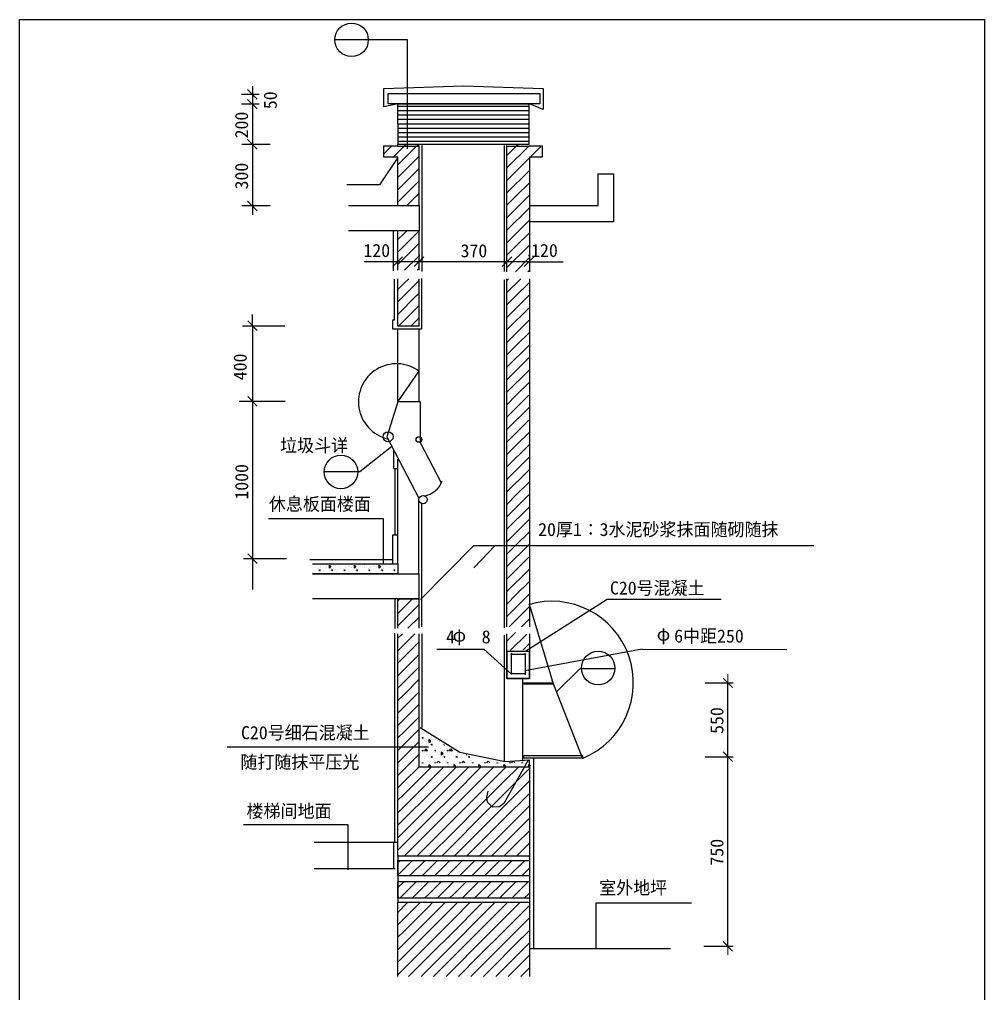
# Model space of a CAD drawing. Header units: metres. Extents: x 30455 to 39532, y 6381 to 22450.
# Drawn here: x 30455 to 39532, y 13287 to 22450 of the extents above; entities that cross this region are included whole.
import ezdxf

# ---------------------------------------------------------------- set-up
doc = ezdxf.new("R2010")
doc.units = ezdxf.units.M
for name, color, linetype in [('Q', 4, 'Continuous'), ('zz-4', 3, 'Continuous'), ('zz-5', 7, 'Continuous')]:
    doc.layers.add(name, color=color, linetype=linetype)

# ---------------------------------------------------------------- blocks, each defined once
blk = doc.blocks.new('_DIMX')
at = {"lineweight": 15}
blk.add_line((-384.14, 0), (400.46, 0), dxfattribs=at)
blk.add_lwpolyline([(-224.93, -225.63), (223.4, 222.87)])

msp = doc.modelspace()

# ---------------------------------------------------------------- linework, layer by layer
for p, q in [((33883.07, 21800.37), (34632.75, 21826.68)), ((34632.75, 21826.68), (35382.42, 21800.37)), ((33883.07, 21626.58), (33883.07, 21800.37)), ((35382.42, 21800.37), (35382.42, 21603.07)), ((34014.35, 21655.34), (33882.71, 21626.5)), ((34014.65, 21635.39), (34161.19, 21635.39)), ((34161.19, 21635.39), (34161.19, 21635.39)), ((34161.19, 21635.39), (34326.94, 21635.39)), ((34326.94, 21635.39), (34326.94, 21635.39)), ((34326.94, 21635.39), (34492.68, 21635.39)), ((34492.68, 21635.39), (34492.68, 21635.39)), ((34492.68, 21635.39), (34658.42, 21635.39)), ((34658.42, 21635.39), (34658.42, 21635.39)), ((34658.42, 21635.39), (34824.16, 21635.39)), ((34824.16, 21635.39), (34989.9, 21635.39)), ((34824.16, 21635.39), (34824.16, 21635.39)), ((34989.9, 21635.39), (34989.9, 21635.39)), ((34989.9, 21635.39), (35155.64, 21635.39)), ((35155.64, 21635.39), (35155.64, 21635.39)), ((35155.64, 21635.39), (35245.16, 21635.39)), ((35382.42, 21603.07), (35250.9, 21655.68)), ((34014.77, 21593.95), (34036.89, 21593.95)), ((34014.89, 21552.52), (34161.19, 21552.52)), ((34036.89, 21593.95), (34036.89, 21593.95)), ((34036.89, 21593.95), (34202.63, 21593.95)), ((34161.19, 21552.52), (34161.19, 21552.52)), ((34161.19, 21552.52), (34326.94, 21552.52)), ((34202.63, 21593.95), (34202.63, 21593.95)), ((34202.63, 21593.95), (34368.37, 21593.95)), ((34326.94, 21552.52), (34326.94, 21552.52)), ((34326.94, 21552.52), (34492.68, 21552.52)), ((34368.37, 21593.95), (34368.37, 21593.95)), ((34368.37, 21593.95), (34534.11, 21593.95)), ((34492.68, 21552.52), (34492.68, 21552.52)), ((34492.68, 21552.52), (34658.42, 21552.52)), ((34534.11, 21593.95), (34534.11, 21593.95)), ((34534.11, 21593.95), (34699.85, 21593.95)), ((34658.42, 21552.52), (34658.42, 21552.52)), ((34658.42, 21552.52), (34824.16, 21552.52)), ((34699.85, 21593.95), (34699.85, 21593.95)), ((34699.85, 21593.95), (34865.6, 21593.95)), ((34824.16, 21552.52), (34989.9, 21552.52)), ((34824.16, 21552.52), (34824.16, 21552.52)), ((34865.6, 21593.95), (35031.34, 21593.95)), ((34865.6, 21593.95), (34865.6, 21593.95)), ((34989.9, 21552.52), (34989.9, 21552.52)), ((34989.9, 21552.52), (35155.64, 21552.52)), ((35031.34, 21593.95), (35031.34, 21593.95)), ((35031.34, 21593.95), (35197.08, 21593.95)), ((35155.64, 21552.52), (35155.64, 21552.52)), ((35155.64, 21552.52), (35245.16, 21552.52)), ((35197.08, 21593.95), (35197.08, 21593.95)), ((35197.08, 21593.95), (35245.16, 21593.95)), ((34015.01, 21511.08), (34119.76, 21511.08)), ((34015.13, 21469.65), (34161.19, 21469.65)), ((34119.76, 21511.08), (34119.76, 21511.08)), ((34119.76, 21511.08), (34285.5, 21511.08)), ((34161.19, 21469.65), (34161.19, 21469.65)), ((34161.19, 21469.65), (34326.94, 21469.65)), ((34285.5, 21511.08), (34285.5, 21511.08)), ((34285.5, 21511.08), (34451.24, 21511.08)), ((34326.94, 21469.65), (34326.94, 21469.65)), ((34326.94, 21469.65), (34492.68, 21469.65)), ((34451.24, 21511.08), (34616.98, 21511.08)), ((34451.24, 21511.08), (34451.24, 21511.08)), ((34492.68, 21469.65), (34492.68, 21469.65)), ((34492.68, 21469.65), (34658.42, 21469.65)), ((34616.98, 21511.08), (34616.98, 21511.08)), ((34616.98, 21511.08), (34782.73, 21511.08)), ((34658.42, 21469.65), (34658.42, 21469.65)), ((34658.42, 21469.65), (34824.16, 21469.65)), ((34782.73, 21511.08), (34782.73, 21511.08)), ((34782.73, 21511.08), (34948.47, 21511.08)), ((34824.16, 21469.65), (34989.9, 21469.65)), ((34824.16, 21469.65), (34824.16, 21469.65)), ((34948.47, 21511.08), (34948.47, 21511.08)), ((34948.47, 21511.08), (35114.21, 21511.08)), ((34989.9, 21469.65), (34989.9, 21469.65)), ((34989.9, 21469.65), (35155.64, 21469.65)), ((35114.21, 21511.08), (35114.21, 21511.08)), ((35114.21, 21511.08), (35245.16, 21511.08)), ((35155.64, 21469.65), (35155.64, 21469.65)), ((35155.64, 21469.65), (35245.16, 21469.65)), ((34015.25, 21428.21), (34036.89, 21428.21)), ((34015.37, 21386.78), (34161.19, 21386.78)), ((34036.89, 21428.21), (34036.89, 21428.21)), ((34036.89, 21428.21), (34202.63, 21428.21)), ((34161.19, 21386.78), (34161.19, 21386.78)), ((34161.19, 21386.78), (34326.94, 21386.78)), ((34202.63, 21428.21), (34202.63, 21428.21)), ((34202.63, 21428.21), (34368.37, 21428.21)), ((34326.94, 21386.78), (34326.94, 21386.78)), ((34326.94, 21386.78), (34492.68, 21386.78)), ((34368.37, 21428.21), (34368.37, 21428.21)), ((34368.37, 21428.21), (34534.11, 21428.21)), ((34492.68, 21386.78), (34492.68, 21386.78)), ((34492.68, 21386.78), (34658.42, 21386.78)), ((34534.11, 21428.21), (34534.11, 21428.21)), ((34534.11, 21428.21), (34699.85, 21428.21)), ((34658.42, 21386.78), (34658.42, 21386.78)), ((34658.42, 21386.78), (34824.16, 21386.78)), ((34699.85, 21428.21), (34699.85, 21428.21)), ((34699.85, 21428.21), (34865.6, 21428.21)), ((34824.16, 21386.78), (34989.9, 21386.78)), ((34824.16, 21386.78), (34824.16, 21386.78)), ((34865.6, 21428.21), (35031.34, 21428.21)), ((34865.6, 21428.21), (34865.6, 21428.21)), ((34989.9, 21386.78), (34989.9, 21386.78)), ((34989.9, 21386.78), (35155.64, 21386.78)), ((35031.34, 21428.21), (35031.34, 21428.21)), ((35031.34, 21428.21), (35197.08, 21428.21)), ((35155.64, 21386.78), (35155.64, 21386.78)), ((35155.64, 21386.78), (35245.16, 21386.78)), ((35197.08, 21428.21), (35197.08, 21428.21)), ((35197.08, 21428.21), (35245.16, 21428.21)), ((33883.68, 21185.5), (33958.61, 21260.43)), ((34014.6, 21199.22), (34073.6, 21258.23)), ((34014.6, 21082.02), (34190.8, 21258.23)), ((34015.49, 21345.34), (34119.76, 21345.34)), ((34015.61, 21303.91), (34161.19, 21303.91)), ((34073.6, 21258.23), (34089.59, 21274.22)), ((34073.6, 21258.23), (34073.6, 21258.23)), ((34119.76, 21345.34), (34119.76, 21345.34)), ((34119.76, 21345.34), (34285.5, 21345.34)), ((34161.19, 21303.91), (34161.19, 21303.91)), ((34161.19, 21303.91), (34326.94, 21303.91)), ((34190.8, 21258.23), (34206.79, 21274.22)), ((34190.8, 21258.23), (34190.8, 21258.23)), ((34238.81, 21265.03), (34238.81, 20079.9)), ((34285.5, 21345.34), (34285.5, 21345.34)), ((34285.5, 21345.34), (34451.24, 21345.34)), ((34326.94, 21303.91), (34326.94, 21303.91)), ((34326.94, 21303.91), (34492.68, 21303.91)), ((34451.24, 21345.34), (34616.98, 21345.34)), ((34451.24, 21345.34), (34451.24, 21345.34)), ((34492.68, 21303.91), (34492.68, 21303.91)), ((34492.68, 21303.91), (34658.42, 21303.91)), ((34616.98, 21345.34), (34616.98, 21345.34)), ((34616.98, 21345.34), (34782.73, 21345.34)), ((34658.42, 21303.91), (34658.42, 21303.91)), ((34658.42, 21303.91), (34824.16, 21303.91)), ((34782.73, 21345.34), (34782.73, 21345.34)), ((34782.73, 21345.34), (34948.47, 21345.34)), ((34824.16, 21303.91), (34989.9, 21303.91)), ((34824.16, 21303.91), (34824.16, 21303.91)), ((34948.47, 21345.34), (34948.47, 21345.34)), ((34948.47, 21345.34), (35114.21, 21345.34)), ((34989.9, 21303.91), (34989.9, 21303.91)), ((34989.9, 21303.91), (35155.64, 21303.91)), ((35014.16, 21265.03), (35014.16, 20079.9)), ((35040.46, 21170.32), (35128.37, 21258.23)), ((35040.46, 21053.12), (35245.57, 21258.23)), ((35114.21, 21345.34), (35114.21, 21345.34)), ((35114.21, 21345.34), (35245.16, 21345.34)), ((35128.37, 21258.23), (35144.37, 21274.22)), ((35128.37, 21258.23), (35128.37, 21258.23)), ((35155.64, 21303.91), (35155.64, 21303.91)), ((35155.64, 21303.91), (35245.16, 21303.91)), ((35245.57, 21258.23), (35250.9, 21263.55)), ((35245.57, 21258.23), (35245.57, 21258.23)), ((35259.75, 21155.21), (35364.97, 21260.43)), ((33970.59, 21155.21), (34015.21, 21199.83)), ((34073.6, 21023.83), (34211.88, 21162.11)), ((35040.46, 20935.92), (35245.57, 21141.03)), ((35245.57, 21141.03), (35250.9, 21146.36)), ((35245.57, 21141.03), (35245.57, 21141.03)), ((34014.6, 20964.83), (34073.6, 21023.83)), ((34073.6, 20906.64), (34211.88, 21044.91)), ((34073.6, 21023.83), (34073.6, 21023.83)), ((35040.46, 20818.72), (35245.57, 21023.83)), ((35245.57, 21023.83), (35250.9, 21029.16)), ((35245.57, 21023.83), (35245.57, 21023.83)), ((34014.6, 20847.63), (34073.6, 20906.64)), ((34073.6, 20789.44), (34211.88, 20927.72)), ((34073.6, 20906.64), (34073.6, 20906.64)), ((35128.37, 20789.44), (35250.9, 20911.96)), ((34190.8, 20789.44), (34211.88, 20810.52)), ((34014.6, 20730.43), (34073.6, 20789.44)), ((34073.6, 20789.44), (34073.6, 20789.44)), ((34096.81, 20695.45), (34190.8, 20789.44)), ((34190.8, 20789.44), (34190.8, 20789.44)), ((35040.46, 20701.53), (35128.37, 20789.44)), ((35040.46, 20584.33), (35245.57, 20789.44)), ((35128.37, 20789.44), (35128.37, 20789.44)), ((35245.57, 20789.44), (35250.9, 20794.76)), ((35245.57, 20789.44), (35245.57, 20789.44)), ((35040.46, 20467.13), (35245.57, 20672.24)), ((35245.57, 20672.24), (35250.9, 20677.57)), ((35245.57, 20672.24), (35245.57, 20672.24)), ((35040.46, 20349.94), (35245.57, 20555.05)), ((35245.57, 20555.05), (35250.9, 20560.37)), ((35245.57, 20555.05), (35245.57, 20555.05)), ((33974.61, 20086.61), (33974.61, 20455.76)), ((34014.6, 20378.84), (34073.6, 20437.85)), ((34073.6, 20437.85), (34094.43, 20458.68)), ((34073.6, 20320.65), (34211.63, 20458.68)), ((34073.6, 20437.85), (34073.6, 20437.85)), ((35128.37, 20320.65), (35250.9, 20443.17)), ((34190.8, 20320.65), (34211.88, 20341.73)), ((34014.6, 20261.65), (34073.6, 20320.65)), ((34014.6, 20144.45), (34190.8, 20320.65)), ((34073.6, 20320.65), (34073.6, 20320.65)), ((34190.8, 20320.65), (34190.8, 20320.65)), ((35040.46, 20232.74), (35128.37, 20320.65)), ((35040.46, 20115.54), (35245.57, 20320.65)), ((35128.37, 20320.65), (35128.37, 20320.65)), ((35245.57, 20320.65), (35250.9, 20325.98)), ((35245.57, 20320.65), (35245.57, 20320.65)), ((34077.72, 20090.37), (34211.88, 20224.53)), ((35119.33, 20077.22), (35245.57, 20203.45)), ((35245.57, 20203.45), (35250.9, 20208.78)), ((35245.57, 20203.45), (35245.57, 20203.45)), ((34194.91, 20090.37), (34211.88, 20107.34)), ((35236.53, 20077.22), (35245.57, 20086.26)), ((35245.57, 20086.26), (35250.9, 20091.58)), ((35245.57, 20086.26), (35245.57, 20086.26)), ((33981.32, 19623.51), (33981.32, 20006.07)), ((34073.6, 19969.06), (34115.99, 20011.45)), ((34073.6, 19851.86), (34211.88, 19990.14)), ((34236.44, 20012.79), (34236.44, 19536.26)), ((35014.16, 19999.36), (35014.16, 16726.57)), ((35040.46, 19998.35), (35053.32, 20011.2)), ((35040.46, 19881.15), (35170.52, 20011.2)), ((35128.37, 19851.86), (35250.9, 19974.39)), ((34014.6, 19910.05), (34073.6, 19969.06)), ((34073.6, 19969.06), (34073.6, 19969.06)), ((34014.6, 19675.66), (34190.8, 19851.86)), ((34014.6, 19792.86), (34073.6, 19851.86)), ((34073.6, 19851.86), (34073.6, 19851.86)), ((34190.8, 19851.86), (34211.88, 19872.94)), ((34190.8, 19851.86), (34190.8, 19851.86)), ((35040.46, 19763.95), (35128.37, 19851.86)), ((35040.46, 19646.75), (35245.57, 19851.86)), ((35128.37, 19851.86), (35128.37, 19851.86)), ((35245.57, 19851.86), (35250.9, 19857.19)), ((35245.57, 19851.86), (35245.57, 19851.86)), ((34073.6, 19617.47), (34211.88, 19755.75)), ((35040.46, 19529.56), (35245.57, 19734.67)), ((35245.57, 19734.67), (35250.9, 19739.99)), ((35245.57, 19734.67), (35245.57, 19734.67)), ((33967.89, 19536.26), (33967.89, 19623.51)), ((33967.89, 19623.51), (33981.32, 19623.51)), ((34020.35, 19564.22), (34073.6, 19617.47)), ((34073.6, 19617.47), (34073.6, 19617.47)), ((34137.55, 19564.22), (34211.88, 19638.55)), ((35040.46, 19412.36), (35245.57, 19617.47)), ((35245.57, 19617.47), (35250.9, 19622.79)), ((35245.57, 19617.47), (35245.57, 19617.47)), ((34236.44, 19536.26), (33967.89, 19536.26)), ((35128.37, 19383.08), (35250.9, 19505.6)), ((35040.46, 19295.16), (35128.37, 19383.08)), ((35040.46, 19177.97), (35245.57, 19383.08)), ((35128.37, 19383.08), (35128.37, 19383.08)), ((35245.57, 19383.08), (35250.9, 19388.4)), ((35245.57, 19383.08), (35245.57, 19383.08)), ((35040.46, 19060.77), (35245.57, 19265.88)), ((35245.57, 19265.88), (35250.9, 19271.2)), ((35245.57, 19265.88), (35245.57, 19265.88)), ((35245.57, 19148.68), (35250.9, 19154.01)), ((34014.3, 18853.43), (34211.88, 19137.36)), ((35040.46, 18943.57), (35245.57, 19148.68)), ((35245.57, 19148.68), (35245.57, 19148.68)), ((35128.37, 18914.29), (35250.9, 19036.81)), ((35040.46, 18826.38), (35128.37, 18914.29)), ((35040.46, 18709.18), (35245.57, 18914.29)), ((35128.37, 18914.29), (35128.37, 18914.29)), ((35245.57, 18914.29), (35250.9, 18919.61)), ((35245.57, 18914.29), (35245.57, 18914.29)), ((35040.46, 18591.98), (35245.57, 18797.09)), ((35245.57, 18797.09), (35250.9, 18802.42)), ((35245.57, 18797.09), (35245.57, 18797.09)), ((35040.46, 18474.78), (35245.57, 18679.89)), ((35245.57, 18679.89), (35250.9, 18685.22)), ((35245.57, 18679.89), (35245.57, 18679.89)), ((34224.8, 18524.63), (34224.8, 18472.03)), ((35128.37, 18445.5), (35250.9, 18568.02)), ((34224.8, 18472.03), (34422.14, 18090.62)), ((35040.46, 18357.59), (35128.37, 18445.5)), ((35040.46, 18240.39), (35245.57, 18445.5)), ((35128.37, 18445.5), (35128.37, 18445.5)), ((35245.57, 18445.5), (35250.9, 18450.83)), ((35245.57, 18445.5), (35245.57, 18445.5)), ((33973.7, 18397.67), (33973.7, 18225.27)), ((35040.46, 18123.19), (35245.57, 18328.3)), ((35245.57, 18328.3), (35250.9, 18333.63)), ((35245.57, 18328.3), (35245.57, 18328.3)), ((33973.7, 18225.27), (34013.47, 18225.27)), ((33986.96, 18225.27), (33986.96, 17602)), ((35040.46, 18006), (35245.57, 18211.11)), ((35245.57, 18211.11), (35250.9, 18216.43)), ((35245.57, 18211.11), (35245.57, 18211.11)), ((35128.37, 17976.71), (35250.9, 18099.23)), ((35040.46, 17888.8), (35128.37, 17976.71)), ((35040.46, 17771.6), (35245.57, 17976.71)), ((35128.37, 17976.71), (35128.37, 17976.71)), ((35245.57, 17976.71), (35250.9, 17982.04)), ((35245.57, 17976.71), (35245.57, 17976.71)), ((34238.1, 16736.06), (34238.1, 17893.47)), ((35040.46, 17654.41), (35245.57, 17859.51)), ((35245.57, 17859.51), (35250.9, 17864.84)), ((35245.57, 17859.51), (35245.57, 17859.51)), ((35040.46, 17537.21), (35245.57, 17742.32)), ((35245.57, 17742.32), (35250.9, 17747.64)), ((35245.57, 17742.32), (35245.57, 17742.32)), ((34015.01, 17598.8), (33965.15, 17598.8)), ((33965.15, 17598.8), (33965.15, 17364.66)), ((35128.37, 17507.92), (35250.9, 17630.45)), ((35040.46, 17420.01), (35128.37, 17507.92)), ((35040.46, 17302.82), (35245.57, 17507.92)), ((35128.37, 17507.92), (35128.37, 17507.92)), ((35245.57, 17507.92), (35250.9, 17513.25)), ((35245.57, 17507.92), (35245.57, 17507.92)), ((33965.15, 17367.55), (33186.57, 17367.55)), ((33229.78, 17320.41), (33229.78, 17320.41)), ((33346.98, 17320.41), (33346.98, 17320.41)), ((33370.42, 17288.18), (33370.42, 17317.48)), ((33370.42, 17317.48), (33385.13, 17302.77)), ((33464.18, 17320.41), (33464.18, 17320.41)), ((33581.38, 17320.41), (33581.38, 17320.41)), ((33604.81, 17317.48), (33619.52, 17302.77)), ((33604.82, 17288.18), (33604.82, 17317.48)), ((33698.57, 17320.41), (33698.57, 17320.41)), ((33815.77, 17320.41), (33815.77, 17320.41)), ((33839.21, 17288.18), (33839.21, 17317.48)), ((33839.21, 17317.48), (33853.92, 17302.77)), ((33932.97, 17320.41), (33932.97, 17320.41)), ((33965.15, 17364.66), (33965.15, 17329.71)), ((35040.46, 17185.62), (35245.57, 17390.73)), ((35245.57, 17390.73), (35250.9, 17396.05)), ((35245.57, 17390.73), (35245.57, 17390.73)), ((33229.78, 17296.97), (33229.78, 17296.97)), ((33264.94, 17267.67), (33264.94, 17267.67)), ((33270.8, 17285.25), (33270.8, 17285.25)), ((33276.66, 17273.53), (33282.52, 17273.53)), ((33276.66, 17267.67), (33276.66, 17273.53)), ((33276.66, 17267.67), (33282.52, 17267.67)), ((33282.52, 17267.67), (33282.52, 17273.53)), ((33288.38, 17314.55), (33288.38, 17314.55)), ((33288.38, 17291.11), (33288.38, 17291.11)), ((33311.82, 17314.55), (33311.82, 17314.55)), ((33323.54, 17255.95), (33323.54, 17255.95)), ((33329.4, 17308.69), (33329.4, 17308.69)), ((33346.98, 17296.97), (33346.98, 17296.97)), ((33370.42, 17288.18), (33385.13, 17302.89)), ((33382.14, 17267.67), (33382.14, 17267.67)), ((33388, 17285.25), (33388, 17285.25)), ((33393.86, 17273.53), (33399.72, 17273.53)), ((33393.86, 17267.67), (33393.86, 17273.53)), ((33393.86, 17267.67), (33399.72, 17267.67)), ((33399.72, 17267.67), (33399.72, 17273.53)), ((33405.58, 17314.55), (33405.58, 17314.55)), ((33405.58, 17291.11), (33405.58, 17291.11)), ((33429.02, 17314.55), (33429.02, 17314.55)), ((33440.74, 17255.95), (33440.74, 17255.95)), ((33446.6, 17308.69), (33446.6, 17308.69)), ((33464.18, 17296.97), (33464.18, 17296.97)), ((33499.34, 17267.67), (33499.34, 17267.67)), ((33505.2, 17285.25), (33505.2, 17285.25)), ((33511.06, 17273.53), (33516.92, 17273.53)), ((33511.06, 17267.67), (33511.06, 17273.53)), ((33511.06, 17267.67), (33516.92, 17267.67)), ((33516.92, 17267.67), (33516.92, 17273.53)), ((33522.78, 17314.55), (33522.78, 17314.55)), ((33522.78, 17291.11), (33522.78, 17291.11)), ((33546.22, 17314.55), (33546.22, 17314.55)), ((33557.94, 17255.95), (33557.94, 17255.95)), ((33563.8, 17308.69), (33563.8, 17308.69)), ((33581.38, 17296.97), (33581.38, 17296.97)), ((33604.81, 17288.18), (33619.52, 17302.89)), ((33616.53, 17267.67), (33616.53, 17267.67)), ((33622.39, 17285.25), (33622.39, 17285.25)), ((33628.25, 17273.53), (33634.11, 17273.53)), ((33628.25, 17267.67), (33628.25, 17273.53)), ((33628.25, 17267.67), (33634.11, 17267.67)), ((33634.11, 17267.67), (33634.11, 17273.53)), ((33639.97, 17314.55), (33639.97, 17314.55)), ((33639.97, 17291.11), (33639.97, 17291.11)), ((33663.41, 17314.55), (33663.41, 17314.55)), ((33675.13, 17255.95), (33675.13, 17255.95)), ((33680.99, 17308.69), (33680.99, 17308.69)), ((33698.57, 17296.97), (33698.57, 17296.97)), ((33733.73, 17267.67), (33733.73, 17267.67)), ((33739.59, 17285.25), (33739.59, 17285.25)), ((33745.45, 17273.53), (33751.31, 17273.53)), ((33745.45, 17267.67), (33745.45, 17273.53)), ((33745.45, 17267.67), (33751.31, 17267.67)), ((33751.31, 17267.67), (33751.31, 17273.53)), ((33757.17, 17314.55), (33757.17, 17314.55)), ((33757.17, 17291.11), (33757.17, 17291.11)), ((33780.61, 17314.55), (33780.61, 17314.55)), ((33792.33, 17255.95), (33792.33, 17255.95)), ((33798.19, 17308.69), (33798.19, 17308.69)), ((33815.77, 17296.97), (33815.77, 17296.97)), ((33839.21, 17288.18), (33853.92, 17302.89)), ((33850.93, 17267.67), (33850.93, 17267.67)), ((33856.79, 17285.25), (33856.79, 17285.25)), ((33862.65, 17273.53), (33868.51, 17273.53)), ((33862.65, 17267.67), (33862.65, 17273.53)), ((33862.65, 17267.67), (33868.51, 17267.67)), ((33868.51, 17267.67), (33868.51, 17273.53)), ((33874.37, 17314.55), (33874.37, 17314.55)), ((33874.37, 17291.11), (33874.37, 17291.11)), ((33897.81, 17314.55), (33897.81, 17314.55)), ((33909.53, 17255.95), (33909.53, 17255.95)), ((33915.39, 17308.69), (33915.39, 17308.69)), ((33932.97, 17296.97), (33932.97, 17296.97)), ((33968.13, 17267.67), (33968.13, 17267.67)), ((33973.99, 17285.25), (33973.99, 17285.25)), ((33979.85, 17273.53), (33985.71, 17273.53)), ((33979.85, 17267.67), (33979.85, 17273.53)), ((33979.85, 17267.67), (33985.71, 17267.67)), ((33985.71, 17267.67), (33985.71, 17273.53)), ((33991.57, 17314.55), (33991.57, 17314.55)), ((33991.57, 17291.11), (33991.57, 17291.11)), ((35040.46, 17068.42), (35245.57, 17273.53)), ((35245.57, 17273.53), (35250.9, 17278.86)), ((35245.57, 17273.53), (35245.57, 17273.53)), ((35128.37, 17039.14), (35250.9, 17161.66)), ((35245.57, 17039.14), (35250.9, 17044.46)), ((33987.04, 16997.72), (33987.04, 16721.64)), ((34014.6, 16980.13), (34033.77, 16999.3)), ((34014.6, 16862.93), (34150.96, 16999.3)), ((35040.46, 16951.22), (35128.37, 17039.14)), ((35040.46, 16834.03), (35245.57, 17039.14)), ((35128.37, 17039.14), (35128.37, 17039.14)), ((35245.57, 17039.14), (35245.57, 17039.14)), ((34073.6, 16804.74), (34211.88, 16943.02)), ((35059.52, 16735.89), (35245.57, 16921.94)), ((35245.57, 16921.94), (35250.9, 16927.26)), ((35245.57, 16921.94), (35245.57, 16921.94)), ((35475.18, 16209.8), (35251.58, 16946.55)), ((34014.6, 16745.74), (34073.6, 16804.74)), ((34073.6, 16804.74), (34073.6, 16804.74)), ((34109.16, 16723.1), (34211.88, 16825.82)), ((35176.72, 16735.89), (35245.57, 16804.74)), ((35245.57, 16804.74), (35250.9, 16810.07)), ((35245.57, 16804.74), (35245.57, 16804.74)), ((33983.77, 16675.77), (33983.77, 14710.6)), ((35040.4, 16601.68), (35120.88, 16682.18)), ((34014.49, 16628.44), (34056.35, 16670.3)), ((34073.6, 16570.35), (34173.55, 16670.3)), ((34190.8, 16570.35), (34211.79, 16591.34)), ((34238.34, 16670.28), (34238.34, 15789.07)), ((35014.16, 16659.25), (35014.16, 15469.38)), ((35071.89, 16514.19), (35225.86, 16668.18)), ((34014.49, 16511.24), (34073.6, 16570.35)), ((34014.49, 16394.04), (34190.8, 16570.35)), ((34073.6, 16570.35), (34073.6, 16570.35)), ((34190.8, 16570.35), (34190.8, 16570.35)), ((35189.12, 16515.94), (35250.36, 16577.18)), ((34073.6, 16335.95), (34211.79, 16474.14)), ((35083.7, 16295.57), (35083.7, 16479.37)), ((35083.7, 16479.37), (35210.6, 16479.37)), ((35210.6, 16479.37), (35210.6, 16295.57)), ((34014.49, 16276.85), (34073.6, 16335.95)), ((34073.6, 16218.76), (34211.79, 16356.95)), ((34073.6, 16335.95), (34073.6, 16335.95)), ((34014.49, 16159.65), (34073.6, 16218.76)), ((34073.6, 16101.56), (34211.79, 16239.75)), ((34073.6, 16218.76), (34073.6, 16218.76)), ((35210.6, 16295.57), (35083.7, 16295.57)), ((35185.82, 16249.27), (35185.82, 15474.26)), ((34014.49, 16042.45), (34073.6, 16101.56)), ((34014.49, 15925.25), (34190.8, 16101.56)), ((34073.6, 16101.56), (34073.6, 16101.56)), ((34190.8, 16101.56), (34211.79, 16122.55)), ((34190.8, 16101.56), (34190.8, 16101.56)), ((34073.6, 15867.17), (34211.79, 16005.36)), ((34014.49, 15808.06), (34073.6, 15867.17)), ((34073.6, 15749.97), (34211.79, 15888.16)), ((34073.6, 15867.17), (34073.6, 15867.17)), ((34073.6, 15632.77), (34211.79, 15770.96)), ((34014.49, 15690.86), (34073.6, 15749.97)), ((34073.6, 15749.97), (34073.6, 15749.97)), ((34246.47, 15688.44), (34246.47, 15694.3)), ((34246.47, 15694.3), (34252.33, 15694.3)), ((34246.47, 15688.44), (34252.33, 15688.44)), ((34249.4, 15673.79), (34249.4, 15673.79)), ((34252.33, 15688.44), (34252.33, 15694.3)), ((34261.12, 15732.39), (34261.12, 15732.39)), ((34266.98, 15667.93), (34266.98, 15667.93)), ((34284.56, 15679.65), (34284.56, 15679.65)), ((34308, 15647.42), (34308, 15676.72)), ((34308, 15676.72), (34322.7, 15662.01)), ((34331.44, 15691.37), (34331.44, 15691.37)), ((34343.16, 15673.79), (34343.16, 15673.79)), ((34366.6, 15673.79), (34366.6, 15673.79)), ((34384.17, 15667.93), (34384.17, 15667.93)), ((34014.49, 15456.47), (34190.8, 15632.77)), ((34014.49, 15573.66), (34073.6, 15632.77)), ((34073.6, 15632.77), (34073.6, 15632.77)), ((34190.8, 15632.77), (34211.79, 15653.76)), ((34190.8, 15632.77), (34190.8, 15632.77)), ((34246.47, 15571.24), (34246.47, 15577.1)), ((34246.47, 15577.1), (34252.33, 15577.1)), ((34252.33, 15571.24), (34252.33, 15577.1)), ((34261.12, 15615.19), (34261.12, 15615.19)), ((34264.05, 15574.17), (34278.76, 15588.88)), ((34293.35, 15574.17), (34278.64, 15588.88)), ((34284.56, 15656.21), (34284.56, 15656.21)), ((34308, 15647.42), (34322.7, 15662.13)), ((34319.72, 15626.91), (34319.72, 15626.91)), ((34325.58, 15644.49), (34325.58, 15644.49)), ((34331.44, 15632.77), (34337.3, 15632.77)), ((34331.44, 15626.91), (34331.44, 15632.77)), ((34331.44, 15626.91), (34337.3, 15626.91)), ((34337.3, 15626.91), (34337.3, 15632.77)), ((34343.16, 15650.35), (34343.16, 15650.35)), ((34354.88, 15591.75), (34354.88, 15591.75)), ((34363.67, 15571.24), (34363.67, 15577.1)), ((34363.67, 15577.1), (34369.53, 15577.1)), ((34369.53, 15571.24), (34369.53, 15577.1)), ((34378.32, 15615.19), (34378.32, 15615.19)), ((34401.75, 15656.21), (34401.75, 15656.21)), ((34436.91, 15626.91), (34436.91, 15626.91)), ((34448.63, 15626.91), (34448.63, 15629.3)), ((34448.63, 15626.91), (34452.92, 15626.91)), ((34472.07, 15591.75), (34472.07, 15591.75)), ((34480.86, 15571.24), (34480.86, 15577.1)), ((34480.86, 15577.1), (34486.72, 15577.1)), ((34486.72, 15571.24), (34486.72, 15577.1)), ((34498.44, 15574.17), (34513.15, 15588.88)), ((34527.74, 15574.17), (34513.03, 15588.88)), ((34096.05, 15420.83), (34211.79, 15536.57)), ((34246.47, 15571.24), (34252.33, 15571.24)), ((34249.4, 15556.59), (34249.4, 15556.59)), ((34261.12, 15498), (34261.12, 15498)), ((34264.05, 15574.17), (34293.35, 15574.17)), ((34266.98, 15550.73), (34266.98, 15550.73)), ((34284.56, 15562.45), (34284.56, 15562.45)), ((34284.56, 15539.02), (34284.56, 15539.02)), ((34319.72, 15509.72), (34319.72, 15509.72)), ((34325.58, 15527.3), (34325.58, 15527.3)), ((34331.44, 15574.17), (34331.44, 15574.17)), ((34331.44, 15515.58), (34337.3, 15515.58)), ((34331.44, 15509.72), (34331.44, 15515.58)), ((34331.44, 15509.72), (34337.3, 15509.72)), ((34337.3, 15509.72), (34337.3, 15515.58)), ((34343.16, 15556.59), (34343.16, 15556.59)), ((34343.16, 15533.16), (34343.16, 15533.16)), ((34363.67, 15571.24), (34369.53, 15571.24)), ((34366.6, 15556.59), (34366.6, 15556.59)), ((34378.32, 15498), (34378.32, 15498)), ((34384.17, 15550.73), (34384.17, 15550.73)), ((34401.75, 15562.45), (34401.75, 15562.45)), ((34401.75, 15539.02), (34401.75, 15539.02)), ((34425.19, 15530.23), (34425.19, 15559.52)), ((34425.19, 15559.52), (34439.9, 15544.82)), ((34425.19, 15530.23), (34439.9, 15544.93)), ((34436.91, 15509.72), (34436.91, 15509.72)), ((34442.77, 15527.3), (34442.77, 15527.3)), ((34448.63, 15574.17), (34448.63, 15574.17)), ((34448.63, 15515.58), (34454.49, 15515.58)), ((34448.63, 15509.72), (34448.63, 15515.58)), ((34448.63, 15509.72), (34454.49, 15509.72)), ((34454.49, 15509.72), (34454.49, 15515.58)), ((34460.35, 15556.59), (34460.35, 15556.59)), ((34460.35, 15533.16), (34460.35, 15533.16)), ((34480.86, 15571.24), (34486.72, 15571.24)), ((34483.79, 15556.59), (34483.79, 15556.59)), ((34495.51, 15498), (34495.51, 15498)), ((34498.44, 15574.17), (34527.74, 15574.17)), ((34501.37, 15550.73), (34501.37, 15550.73)), ((34518.95, 15562.45), (34518.95, 15562.45)), ((34518.95, 15539.02), (34518.95, 15539.02)), ((34554.11, 15509.72), (34554.11, 15509.72)), ((34559.97, 15527.3), (34559.97, 15527.3)), ((34565.83, 15515.58), (34571.69, 15515.58)), ((34565.83, 15509.72), (34565.83, 15515.58)), ((34565.83, 15509.72), (34571.69, 15509.72)), ((34571.69, 15509.72), (34571.69, 15515.58)), ((34577.55, 15556.59), (34577.55, 15556.59)), ((34577.55, 15533.16), (34577.55, 15533.16)), ((34600.99, 15556.59), (34600.99, 15556.59)), ((34612.71, 15498), (34612.71, 15498)), ((34636.15, 15539.02), (34636.15, 15539.02)), ((34659.59, 15530.23), (34659.59, 15535.25)), ((34659.59, 15530.23), (34663.34, 15533.98)), ((34671.31, 15509.72), (34671.31, 15509.72)), ((34677.17, 15527.3), (34677.17, 15527.3)), ((34683.03, 15515.58), (34688.89, 15515.58)), ((34683.03, 15509.72), (34683.03, 15515.58)), ((34683.03, 15509.72), (34688.89, 15509.72)), ((34688.89, 15509.72), (34688.89, 15515.58)), ((34729.91, 15498), (34729.91, 15498)), ((35290.6, 15499.72), (35290.6, 13711)), ((34014.49, 15339.27), (34073.6, 15398.38)), ((34073.6, 15398.38), (34096.05, 15420.83)), ((34073.6, 15281.18), (34213.25, 15420.83)), ((34073.6, 15398.38), (34073.6, 15398.38)), ((34073.6, 15163.98), (34308, 15398.38)), ((34190.8, 15163.98), (34425.19, 15398.38)), ((34246.47, 15454.05), (34246.47, 15459.91)), ((34252.33, 15454.05), (34252.33, 15459.91)), ((34308, 15424.35), (34308, 15442.33)), ((34308, 15442.33), (34322.7, 15427.62)), ((34308, 15398.38), (34330.44, 15420.83)), ((34308, 15398.38), (34308, 15398.38)), ((34308, 15163.98), (34542.39, 15398.38)), ((34319.31, 15424.35), (34322.7, 15427.74)), ((34354.88, 15474.56), (34354.88, 15474.56)), ((34363.67, 15454.05), (34363.67, 15459.91)), ((34369.53, 15454.05), (34369.53, 15459.91)), ((34381.24, 15456.98), (34395.95, 15471.69)), ((34410.54, 15456.98), (34395.83, 15471.69)), ((34425.19, 15398.38), (34447.64, 15420.83)), ((34425.19, 15398.38), (34425.19, 15398.38)), ((34472.07, 15474.56), (34472.07, 15474.56)), ((34480.86, 15454.05), (34480.86, 15459.91)), ((34486.72, 15454.05), (34486.72, 15459.91)), ((34542.39, 15424.35), (34542.39, 15442.33)), ((34542.39, 15442.33), (34557.1, 15427.62)), ((34542.39, 15398.38), (34564.84, 15420.83)), ((34542.39, 15281.18), (34682.03, 15420.83)), ((34542.39, 15398.38), (34542.39, 15398.38)), ((34542.39, 15163.98), (34776.78, 15398.38)), ((34553.71, 15424.35), (34557.1, 15427.74)), ((34589.27, 15474.56), (34589.27, 15474.56)), ((34598.06, 15454.05), (34598.06, 15459.91)), ((34603.92, 15454.05), (34603.92, 15459.91)), ((34615.64, 15456.98), (34630.35, 15471.69)), ((34644.94, 15456.98), (34630.23, 15471.69)), ((34659.59, 15163.98), (34893.98, 15398.38)), ((34706.47, 15474.56), (34706.47, 15474.56)), ((34715.26, 15454.05), (34715.26, 15459.91)), ((34721.12, 15454.05), (34721.12, 15459.91)), ((34776.78, 15424.35), (34776.78, 15442.33)), ((34776.78, 15442.33), (34791.49, 15427.62)), ((34776.78, 15398.38), (34799.23, 15420.83)), ((34776.78, 15398.38), (34776.78, 15398.38)), ((34776.78, 15163.98), (35011.18, 15398.38)), ((34788.1, 15424.35), (34791.49, 15427.74)), ((34823.66, 15474.56), (34823.66, 15474.56)), ((34832.45, 15454.05), (34832.45, 15459.91)), ((34838.31, 15454.05), (34838.31, 15459.91)), ((34850.03, 15456.98), (34864.74, 15471.69)), ((34879.33, 15456.98), (34864.62, 15471.69)), ((34893.98, 15398.38), (34916.43, 15420.83)), ((34893.98, 15398.38), (34893.98, 15398.38)), ((34940.86, 15474.56), (34940.86, 15474.56)), ((34949.65, 15454.05), (34949.65, 15459.91)), ((34955.51, 15454.05), (34955.51, 15459.91)), ((35011.18, 15424.35), (35011.18, 15442.33)), ((35011.18, 15442.33), (35025.89, 15427.62)), ((35011.18, 15398.38), (35033.62, 15420.83)), ((35011.18, 15281.18), (35150.82, 15420.83)), ((35011.18, 15398.38), (35011.18, 15398.38)), ((35011.18, 15163.98), (35245.57, 15398.38)), ((35022.5, 15424.35), (35025.89, 15427.74)), ((35058.06, 15474.56), (35058.06, 15474.56)), ((35066.85, 15454.05), (35066.85, 15459.91)), ((35072.71, 15454.05), (35072.71, 15459.91)), ((35084.43, 15456.98), (35096.23, 15468.78)), ((35113.73, 15456.98), (35101.77, 15468.94)), ((35175.25, 15474.56), (35175.25, 15474.56)), ((35184.04, 15454.05), (35184.04, 15459.91)), ((35189.9, 15454.05), (35189.9, 15459.91)), ((35245.57, 15424.35), (35245.57, 15442.33)), ((35245.57, 15442.33), (35260.28, 15427.62)), ((35245.57, 15398.38), (35250.9, 15403.7)), ((35245.57, 15398.38), (35245.57, 15398.38)), ((34014.49, 15222.07), (34073.6, 15281.18)), ((34073.6, 15281.18), (34073.6, 15281.18)), ((34308, 15046.79), (34542.39, 15281.18)), ((34542.39, 15281.18), (34542.39, 15281.18)), ((34776.78, 15046.79), (35011.18, 15281.18)), ((35011.18, 15281.18), (35011.18, 15281.18)), ((35128.37, 15163.98), (35250.9, 15286.51)), ((34014.49, 14987.68), (34190.8, 15163.98)), ((34014.49, 15104.88), (34073.6, 15163.98)), ((34073.6, 15163.98), (34073.6, 15163.98)), ((34073.6, 14929.59), (34308, 15163.98)), ((34190.8, 15163.98), (34190.8, 15163.98)), ((34308, 15163.98), (34308, 15163.98)), ((34308, 14929.59), (34542.39, 15163.98)), ((34425.19, 14929.59), (34659.59, 15163.98)), ((34542.39, 15163.98), (34542.39, 15163.98)), ((34542.39, 14929.59), (34776.78, 15163.98)), ((34659.59, 15163.98), (34659.59, 15163.98)), ((34776.78, 15163.98), (34776.78, 15163.98)), ((34776.78, 14929.59), (35011.18, 15163.98)), ((34893.98, 14929.59), (35128.37, 15163.98)), ((35011.18, 15163.98), (35011.18, 15163.98)), ((35011.18, 14929.59), (35245.57, 15163.98)), ((35128.37, 15163.98), (35128.37, 15163.98)), ((35245.57, 15163.98), (35250.9, 15169.31)), ((35245.57, 15163.98), (35245.57, 15163.98)), ((34073.6, 14812.39), (34308, 15046.79)), ((34308, 15046.79), (34308, 15046.79)), ((34542.39, 14812.39), (34776.78, 15046.79)), ((34776.78, 15046.79), (34776.78, 15046.79)), ((35011.18, 14812.39), (35245.57, 15046.79)), ((35245.57, 15046.79), (35250.9, 15052.11)), ((35245.57, 15046.79), (35245.57, 15046.79)), ((35245.57, 14929.59), (35250.9, 14934.91)), ((34014.49, 14870.48), (34073.6, 14929.59)), ((34073.6, 14929.59), (34073.6, 14929.59)), ((34073.6, 14695.2), (34308, 14929.59)), ((34190.8, 14695.2), (34425.19, 14929.59)), ((34308, 14929.59), (34308, 14929.59)), ((34308, 14695.2), (34542.39, 14929.59)), ((34425.19, 14929.59), (34425.19, 14929.59)), ((34542.39, 14929.59), (34542.39, 14929.59)), ((34542.39, 14695.2), (34776.78, 14929.59)), ((34659.59, 14695.2), (34893.98, 14929.59)), ((34776.78, 14929.59), (34776.78, 14929.59)), ((34776.78, 14695.2), (35011.18, 14929.59)), ((34893.98, 14929.59), (34893.98, 14929.59)), ((35011.18, 14929.59), (35011.18, 14929.59)), ((35011.18, 14695.2), (35245.57, 14929.59)), ((35245.57, 14929.59), (35245.57, 14929.59)), ((34014.49, 14753.28), (34073.6, 14812.39)), ((34073.6, 14812.39), (34073.6, 14812.39)), ((34309.07, 14579.07), (34542.39, 14812.39)), ((34542.39, 14812.39), (34542.39, 14812.39)), ((34777.86, 14579.07), (35011.18, 14812.39)), ((35011.18, 14812.39), (35011.18, 14812.39)), ((35128.37, 14695.2), (35250.9, 14817.72)), ((33972.35, 14709.59), (33972.35, 14462.02)), ((34014.49, 14636.09), (34073.6, 14695.2)), ((34073.6, 14695.2), (34073.6, 14695.2)), ((34074.68, 14579.07), (34190.8, 14695.2)), ((34190.8, 14695.2), (34190.8, 14695.2)), ((34191.87, 14579.07), (34308, 14695.2)), ((34308, 14695.2), (34308, 14695.2)), ((34426.27, 14579.07), (34542.39, 14695.2)), ((34542.39, 14695.2), (34542.39, 14695.2)), ((34543.47, 14579.07), (34659.59, 14695.2)), ((34659.59, 14695.2), (34659.59, 14695.2)), ((34660.66, 14579.07), (34776.78, 14695.2)), ((34776.78, 14695.2), (34776.78, 14695.2)), ((34895.06, 14579.07), (35011.18, 14695.2)), ((35011.18, 14695.2), (35011.18, 14695.2)), ((35012.25, 14579.07), (35128.37, 14695.2)), ((35128.37, 14695.2), (35128.37, 14695.2)), ((35129.45, 14579.07), (35245.57, 14695.2)), ((35245.57, 14695.2), (35250.9, 14700.52)), ((35245.57, 14695.2), (35245.57, 14695.2)), ((35246.65, 14579.07), (35250.9, 14583.32)), ((34014.49, 14518.89), (34035.22, 14539.62)), ((34073.6, 14460.8), (34152.42, 14539.62)), ((34124.94, 14394.94), (34269.61, 14539.62)), ((34308, 14460.8), (34386.81, 14539.62)), ((34425.19, 14460.8), (34504.01, 14539.62)), ((34542.39, 14460.8), (34621.21, 14539.62)), ((34593.73, 14394.94), (34738.4, 14539.62)), ((34776.78, 14460.8), (34855.6, 14539.62)), ((34893.98, 14460.8), (34972.8, 14539.62)), ((35011.18, 14460.8), (35089.99, 14539.62)), ((35062.51, 14394.94), (35207.19, 14539.62)), ((34014.49, 14401.69), (34073.6, 14460.8)), ((34073.6, 14460.8), (34073.6, 14460.8)), ((34242.14, 14394.94), (34308, 14460.8)), ((34308, 14460.8), (34308, 14460.8)), ((34359.33, 14394.94), (34425.19, 14460.8)), ((34425.19, 14460.8), (34425.19, 14460.8)), ((34476.53, 14394.94), (34542.39, 14460.8)), ((34542.39, 14460.8), (34542.39, 14460.8)), ((34710.92, 14394.94), (34776.78, 14460.8)), ((34776.78, 14460.8), (34776.78, 14460.8)), ((34828.12, 14394.94), (34893.98, 14460.8)), ((34893.98, 14460.8), (34893.98, 14460.8)), ((34945.32, 14394.94), (35011.18, 14460.8)), ((35011.18, 14460.8), (35011.18, 14460.8)), ((35179.71, 14394.94), (35245.57, 14460.8)), ((35245.57, 14460.8), (35250.9, 14466.13)), ((35245.57, 14460.8), (35245.57, 14460.8)), ((34014.49, 14284.5), (34072.33, 14342.33)), ((34073.6, 14226.41), (34189.53, 14342.33)), ((34190.8, 14226.41), (34306.72, 14342.33)), ((34308, 14226.41), (34423.92, 14342.33)), ((34383.29, 14184.5), (34541.12, 14342.33)), ((34542.39, 14226.41), (34658.31, 14342.33)), ((34659.59, 14226.41), (34775.51, 14342.33)), ((34776.78, 14226.41), (34892.71, 14342.33)), ((34852.08, 14184.5), (35009.9, 14342.33)), ((35011.18, 14226.41), (35127.1, 14342.33)), ((35128.37, 14226.41), (35244.3, 14342.33)), ((34031.7, 14184.5), (34073.6, 14226.41)), ((34073.6, 14226.41), (34073.6, 14226.41)), ((34148.89, 14184.5), (34190.8, 14226.41)), ((34190.8, 14226.41), (34190.8, 14226.41)), ((34266.09, 14184.5), (34308, 14226.41)), ((34308, 14226.41), (34308, 14226.41)), ((34500.49, 14184.5), (34542.39, 14226.41)), ((34542.39, 14226.41), (34542.39, 14226.41)), ((34617.68, 14184.5), (34659.59, 14226.41)), ((34659.59, 14226.41), (34659.59, 14226.41)), ((34734.88, 14184.5), (34776.78, 14226.41)), ((34776.78, 14226.41), (34776.78, 14226.41)), ((34969.27, 14184.5), (35011.18, 14226.41)), ((35011.18, 14226.41), (35011.18, 14226.41)), ((35086.47, 14184.5), (35128.37, 14226.41)), ((35128.37, 14226.41), (35128.37, 14226.41)), ((35203.67, 14184.5), (35245.57, 14226.41)), ((35245.57, 14226.41), (35250.9, 14231.73)), ((35245.57, 14226.41), (35245.57, 14226.41)), ((34014.73, 14050.34), (34109.42, 14145.03)), ((34073.6, 13992.01), (34226.61, 14145.03)), ((34308, 14109.21), (34343.81, 14145.03)), ((34308, 13992.01), (34461.01, 14145.03)), ((34425.19, 13992.01), (34578.2, 14145.03)), ((34542.39, 13992.01), (34695.4, 14145.03)), ((34776.78, 14109.21), (34812.6, 14145.03)), ((34776.78, 13992.01), (34929.8, 14145.03)), ((34893.98, 13992.01), (35046.99, 14145.03)), ((35011.18, 13992.01), (35164.19, 14145.03)), ((35245.57, 14109.21), (35251.14, 14114.78)), ((34073.6, 13874.82), (34308, 14109.21)), ((34308, 14109.21), (34308, 14109.21)), ((34542.39, 13874.82), (34776.78, 14109.21)), ((34776.78, 14109.21), (34776.78, 14109.21)), ((35011.18, 13874.82), (35245.57, 14109.21)), ((35245.57, 14109.21), (35245.57, 14109.21)), ((34014.73, 13933.15), (34073.6, 13992.01)), ((34073.6, 13992.01), (34073.6, 13992.01)), ((34073.6, 13757.62), (34308, 13992.01)), ((34190.8, 13757.62), (34425.19, 13992.01)), ((34308, 13992.01), (34308, 13992.01)), ((34308, 13757.62), (34542.39, 13992.01)), ((34425.19, 13992.01), (34425.19, 13992.01)), ((34542.39, 13992.01), (34542.39, 13992.01)), ((34542.39, 13757.62), (34776.78, 13992.01)), ((34659.59, 13757.62), (34893.98, 13992.01)), ((34776.78, 13992.01), (34776.78, 13992.01)), ((34776.78, 13757.62), (35011.18, 13992.01)), ((34893.98, 13992.01), (34893.98, 13992.01)), ((35011.18, 13992.01), (35011.18, 13992.01)), ((35011.18, 13757.62), (35245.57, 13992.01)), ((35245.57, 13992.01), (35251.14, 13997.58)), ((35245.57, 13992.01), (35245.57, 13992.01)), ((34014.73, 13815.95), (34073.6, 13874.82)), ((34073.6, 13874.82), (34073.6, 13874.82)), ((34308, 13640.42), (34542.39, 13874.82)), ((34542.39, 13874.82), (34542.39, 13874.82)), ((34776.78, 13640.42), (35011.18, 13874.82)), ((35011.18, 13874.82), (35011.18, 13874.82)), ((35128.37, 13757.62), (35251.14, 13880.38)), ((34014.73, 13581.55), (34190.8, 13757.62)), ((34014.73, 13698.75), (34073.6, 13757.62)), ((34073.6, 13757.62), (34073.6, 13757.62)), ((34073.6, 13523.23), (34308, 13757.62)), ((34190.8, 13757.62), (34190.8, 13757.62)), ((34308, 13757.62), (34308, 13757.62)), ((34308, 13523.23), (34542.39, 13757.62)), ((34425.19, 13523.23), (34659.59, 13757.62)), ((34542.39, 13757.62), (34542.39, 13757.62)), ((34542.39, 13523.23), (34776.78, 13757.62)), ((34659.59, 13757.62), (34659.59, 13757.62)), ((34776.78, 13757.62), (34776.78, 13757.62)), ((34776.78, 13523.23), (35011.18, 13757.62)), ((34893.98, 13523.23), (35128.37, 13757.62)), ((35011.18, 13757.62), (35011.18, 13757.62)), ((35011.18, 13523.23), (35245.57, 13757.62)), ((35128.37, 13757.62), (35128.37, 13757.62)), ((35245.57, 13757.62), (35251.14, 13763.18)), ((35245.57, 13757.62), (35245.57, 13757.62)), ((34115.52, 13447.95), (34308, 13640.42)), ((34308, 13640.42), (34308, 13640.42)), ((34584.31, 13447.95), (34776.78, 13640.42)), ((34776.78, 13640.42), (34776.78, 13640.42)), ((35053.1, 13447.95), (35245.57, 13640.42)), ((35245.57, 13640.42), (35251.14, 13645.99)), ((35245.57, 13640.42), (35245.57, 13640.42)), ((34014.73, 13464.36), (34073.6, 13523.23)), ((34073.6, 13523.23), (34073.6, 13523.23)), ((34232.72, 13447.95), (34308, 13523.23)), ((34308, 13523.23), (34308, 13523.23)), ((34349.92, 13447.95), (34425.19, 13523.23)), ((34425.19, 13523.23), (34425.19, 13523.23)), ((34467.11, 13447.95), (34542.39, 13523.23)), ((34542.39, 13523.23), (34542.39, 13523.23)), ((34701.51, 13447.95), (34776.78, 13523.23)), ((34776.78, 13523.23), (34776.78, 13523.23)), ((34818.71, 13447.95), (34893.98, 13523.23)), ((34893.98, 13523.23), (34893.98, 13523.23)), ((34935.9, 13447.95), (35011.18, 13523.23)), ((35011.18, 13523.23), (35011.18, 13523.23)), ((35170.3, 13447.95), (35245.57, 13523.23)), ((35245.57, 13523.23), (35251.14, 13528.79)), ((35245.57, 13523.23), (35245.57, 13523.23))]:
    msp.add_line(p, q)
msp.add_lwpolyline([(30454.85, 22449.71), (39532.45, 22449.71), (39532.45, 6380.65), (30454.85, 6380.65)], close=True)
for points in [[(33922.53, 21655.68), (33922.53, 21753.35), (35348.43, 21753.35), (35348.43, 21655.68), (33922.53, 21655.68)], [(34015.7, 21274.09), (34014.6, 21655.68), (35245.16, 21655.68), (35245.16, 21274.09), (34015.7, 21274.09)], [(33883.68, 21155.21), (33883.68, 21260.43), (34015.21, 21260.43)], [(34009.4, 21259.07), (34211.91, 21259.07)], [(34014.6, 21263.71), (34014.6, 21274.22)], [(34211.88, 21265.03), (34211.88, 20695.45)], [(35040.46, 20077.22), (35040.46, 21265.03)], [(35042.8, 21259.07), (35248.29, 21259.07)], [(35252.48, 21260.43), (35370.86, 21260.43), (35370.86, 21155.21), (35252.48, 21155.21)], [(34015.21, 21155.21), (33883.68, 21155.21)], [(34014.6, 20695.45), (34014.6, 21154.22)], [(35250.9, 21154.22), (35250.9, 20077.22)], [(35251.98, 20700.79), (35897.15, 20700.79), (35897.15, 20999.16), (36042.31, 20999.16), (36042.31, 20547.57), (35251.98, 20547.57)], [(33550.68, 20698.57), (34213.33, 20698.57), (34213.33, 20461.08), (33550.68, 20461.08)], [(34014.6, 20090.37), (34014.6, 20458.68)], [(34211.88, 20458.68), (34211.88, 20090.37)], [(34014.6, 19564.22), (34014.6, 20011.45)], [(34211.88, 20011.45), (34211.88, 19564.22), (34014.6, 19564.22)], [(35040.46, 16735.89), (35040.46, 20011.2)], [(35250.9, 20011.2), (35250.9, 16735.89)], [(34014.6, 18853.91), (34014.6, 19536.29)], [(34211.88, 19536.29), (34211.88, 18853.91), (34014.6, 18853.91)], [(34014.6, 18853.91), (33909.38, 18524.97)], [(34211.88, 18853.91), (34015.85, 18853.91)], [(34224.8, 18853.43), (34211.88, 18853.91)], [(34224.8, 18853.43), (34224.8, 18524.63)], [(33909.38, 18524.97), (34211.88, 17946.27)], [(34014.6, 17328.11), (34014.6, 18314.54)], [(34211.88, 17236.04), (34211.88, 17919.61)], [(33212.31, 17328.11), (34014.6, 17328.11), (34014.6, 17236.04), (33212.31, 17236.04)], [(33212.31, 17236.04), (34211.88, 17236.04), (34211.88, 16999.3), (33212.31, 16999.3)], [(34014.6, 16723.1), (34014.6, 16999.3), (34211.88, 16999.3), (34211.88, 16723.1)], [(34014.49, 15420.83), (34014.49, 16670.3)], [(34211.79, 16670.3), (34211.79, 15420.83)], [(35040.44, 16249.42), (35040.44, 16670.3)], [(35250.9, 16670.3), (35250.9, 16249.42), (35040.44, 16249.42)], [(35042.15, 16248.2), (35042.15, 16508.94), (35250.36, 16508.94), (35250.36, 16248.2), (35042.15, 16248.2)], [(35462.03, 16236.12), (35751.39, 15499.36)], [(35198.52, 16196.79), (35198.52, 16209.94), (35474.74, 16209.94), (35474.74, 16196.79), (35198.52, 16196.79)], [(34225.18, 15789.07), (34596.42, 15558.61), (35024.08, 15469.02), (35250.9, 15485.94)], [(35198.52, 15499.72), (35198.52, 15526.02), (35750.96, 15526.02), (35750.96, 15499.72), (35198.52, 15499.72)], [(35250.9, 15420.83), (35250.9, 15486.51)], [(34014.49, 14579.07), (34014.49, 15420.83)], [(34213.25, 15420.83), (35250.9, 15420.83), (35250.9, 14579.07), (35245.44, 14579.07)], [(35236.99, 15476.29), (35010.23, 15074.28), (34970.92, 15044.05), (34904.4, 15041.03), (34856.02, 15086.37), (34849.98, 15134.73), (34865.09, 15192.16)], [(33225.3, 14710.6), (34014.49, 14710.6)], [(35245.44, 14579.07), (34014.49, 14579.07)], [(34014.49, 14579.07), (34014.73, 14145.03)], [(35250.9, 14583.32), (35251.14, 14145.03)], [(34014.49, 14394.94), (34014.49, 14539.62), (35250.9, 14539.62), (35250.9, 14394.94), (34014.49, 14394.94)], [(33988.19, 14460.7), (33225.3, 14460.7)], [(34014.49, 14184.5), (34014.49, 14342.33), (35250.9, 14342.33), (35250.9, 14184.5), (34014.49, 14184.5)], [(34014.73, 14144.67), (34014.73, 14145.03), (35248.7, 14145.03)], [(34014.73, 13447.95), (34014.73, 14144.67)], [(35248.7, 14145.03), (35251.14, 14145.03), (35251.14, 13447.95)], [(35251.14, 13711), (36579.61, 13711)]]:
    msp.add_lwpolyline(points)
for points in [[(35077.19, 16482.49, 1), (35086.96, 16482.49, 1), (35077.19, 16482.49, 1)], [(35207.07, 16479.31, 1), (35216.83, 16479.31, 1), (35207.07, 16479.31, 1)], [(35076.87, 16298.24, 1), (35086.64, 16298.24, 1), (35076.87, 16298.24, 1)], [(35207.07, 16295.06, 1), (35216.83, 16295.06, 1), (35207.07, 16295.06, 1)]]:
    msp.add_lwpolyline(points, format="xyb")
for centre, radius in [((33922.21, 18524.63), 47.43), ((34211.79, 18498.47), 26.31), ((34251.25, 17932.92), 39.46)]:
    msp.add_circle(centre, radius)
for centre, radius, start, end in [((34001.15, 18853.43), 357.81, 53.96, 256.5), ((34223.98, 18185.67), 221.42, 280.01, 339.59), ((35462.03, 16209.8), 767.11, 292.16, 106.6)]:
    msp.add_arc(centre, radius, start, end)
at = {"layer": 'zz-4'}
for p, q in [((32645.5, 21818.59), (32645.5, 21653.11)), ((32709.51, 21745.51), (32544.13, 21745.51)), ((32645.5, 21745.71), (32645.5, 21745.91)), ((32695.12, 21653.11), (32544.13, 21653.11)), ((32710.95, 21653.11), (32544.13, 21653.11)), ((32645.5, 21652.91), (32645.5, 21275.28)), ((32645.5, 21652.91), (32645.5, 21404.84)), ((32812.33, 21275.08), (32545.44, 21275.08)), ((32812.33, 21275.08), (32545.44, 21275.08)), ((32645.5, 21274.88), (32645.5, 20611.53)), ((32812.33, 20695.45), (32547.84, 20695.45)), ((33697.78, 20172), (34213.39, 20172)), ((34011.55, 20174.62), (34011.35, 20174.62)), ((34212.08, 20171.96), (35040.26, 20171.96)), ((34213.39, 20234.62), (34213.39, 20224.62)), ((35036.53, 20174.62), (35036.33, 20174.62)), ((35036.73, 20234.62), (35036.73, 20224.62)), ((35036.73, 20171.78), (35246.77, 20171.78)), ((35246.77, 20234.62), (35246.77, 20224.62)), ((35246.97, 20171.51), (35568.55, 20171.51)), ((34211.88, 20113.11), (34211.88, 20121.96)), ((35040.46, 20114.62), (35040.46, 20121.96)), ((32646.82, 19568.48), (32646.82, 19674.13)), ((32646.82, 19564.42), (32646.82, 19664.42)), ((32952.22, 19564.42), (32552.55, 19564.42)), ((32646.82, 19564.42), (32646.82, 18857.38)), ((32952.86, 18857.38), (32522.43, 18857.38)), ((32741.28, 18857.38), (32596.82, 18857.38)), ((32646.82, 18857.38), (32646.82, 18757.38)), ((32646.82, 18857.18), (32646.82, 17089.11)), ((34930.68, 17500.08), (34730.17, 17290.45)), ((32967.72, 17377.38), (32563.55, 17377.38)), ((35981.8, 16994.98), (35208.12, 16500.77)), ((37053.75, 16994.98), (35981.8, 16994.98)), ((34381.7, 16526.73), (34823.67, 16526.73)), ((35083.17, 16292.45), (34823.67, 16526.73)), ((36310.68, 16527.85), (35209.17, 16323.44)), ((36310.68, 16527.85), (37673.18, 16523.95)), ((36905.48, 16209.67), (37167.89, 16209.67)), ((37117.89, 15515.43), (37117.89, 16209.47)), ((36905.48, 15515.23), (37167.89, 15515.23)), ((36905.48, 15515.23), (37167.89, 15515.23)), ((37117.89, 13731.66), (37117.89, 15515.03)), ((36891.86, 13731.46), (37167.89, 13731.46))]:
    msp.add_line(p, q, dxfattribs=at)
for points in [[(34104.17, 21233.17), (34104.17, 22258.03), (33420.44, 22258.03)], [(34013.66, 21151.37), (33842.79, 20895.26)], [(33842.79, 20895.26), (33533.07, 20895.26)], [(34014.6, 20090.37), (34014.6, 20090.37), (34014.6, 20090.37), (34014.6, 20090.37), (34014.6, 20090.37)], [(33958.08, 18433.85), (33657.85, 18194.9), (33320.87, 18194.9)], [(33878.43, 17324.88), (33878.43, 17753.77), (32797.41, 17753.77)], [(34227.8, 16994.03), (34730.22, 17502.56), (37926.45, 17502.56)], [(35510.65, 16127.97), (35728.58, 16345.84), (36055.48, 16345.84)], [(34301.39, 15603.15), (32407.65, 15603.15)], [(33547.61, 14451.37), (33547.61, 14874.1), (32561.76, 14874.1)], [(35878.41, 13704.22), (35878.41, 14139.95), (36776.3, 14139.95)]]:
    msp.add_lwpolyline(points, dxfattribs=at)
for centre in [(33578.33, 22258.03), (33478.72, 18194.01), (35898, 16348.52)]:
    msp.add_circle(centre, 157.89, dxfattribs=at)

# ---------------------------------------------------------------- block references
at = {"layer": 'zz-4', "xscale": 0.2, "yscale": 0.2, "zscale": 0.2}
for p, rotation in [((32645.5, 21745.51), 270), ((32645.5, 21653.11), 90), ((32645.5, 21275.08), 270), ((32645.5, 20695.45), 270), ((34211.88, 20171.96), 180), ((35246.77, 20171.51), 180), ((32646.82, 19568.48), 270), ((32646.82, 18857.18), 270), ((32646.82, 17377.38), 270), ((37117.89, 16209.67), 90), ((37117.89, 15515.23), 270), ((37117.89, 13731.46), 270)]:
    msp.add_blockref('_DIMX', p, dxfattribs=dict(at, rotation=rotation))
for p in [(34011.75, 20172.05), (35040.46, 20171.96)]:
    msp.add_blockref('_DIMX', p, dxfattribs=at)

# ---------------------------------------------------------------- texts
for s, p in [('50', (32875.58, 21606.08)), ('200', (32604.8, 21331.26)), ('300', (32604.8, 20851.05)), ('400', (32592.03, 19056.28)), ('1000', (32606.13, 17933.22)), ('550', (37076.16, 15729.62)), ('750', (37076.16, 14491.2))]:
    msp.add_text(s, height=123, rotation=90).set_placement(p)
for s, p in [('120', (33690.14, 20215.31)), ('370', (34603.82, 20212.65)), ('120', (35267.74, 20215.31))]:
    msp.add_text(s, height=123).set_placement(p)
at = {"layer": 'Q'}
for p in [(34529.02, 16597.22), (36449.49, 16606.51)]:
    msp.add_text('φ', height=123, dxfattribs=at).set_placement(p)
at = {"layer": 'zz-5'}
for s, p in [('垃圾斗详', (32906.57, 18381.66)), ('休息板面楼面', (32800.81, 17830.4)), ('20厚1∶3水泥砂浆抹面随砌随抹', (35333.55, 17590.86)), ('C20号混凝土', (36009.02, 17040.55)), ('4   8', (34467.76, 16581.01)), ('6中距250', (36613.05, 16588.7)), ('C20号细石混凝土', (32538.74, 15679.66)), ('随打随抹平压光', (32532.62, 15403.53)), ('楼梯间地面', (32590.96, 14942.04)), ('室外地坪', (35907.76, 14220.33))]:
    msp.add_text(s, height=123, dxfattribs=at).set_placement(p)

doc.saveas('drawing.dxf')
